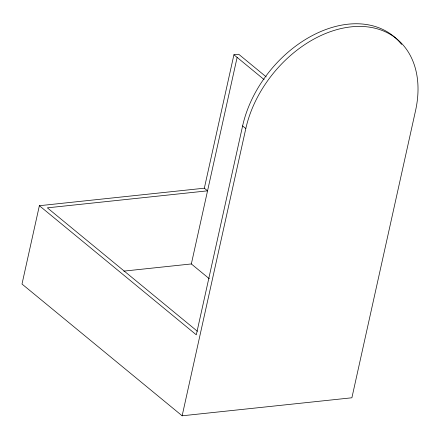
<?xml version="1.0" encoding="UTF-8"?>
<svg xmlns="http://www.w3.org/2000/svg" width="440" height="440" viewBox="0 0 440 440"><rect width="100%" height="100%" fill="white"/><g stroke="black" fill="none" stroke-linecap="round" stroke-linejoin="round"><path stroke-width="0.66" d="M197.368 331.26L47.361 207.84L207.548 190.839L204.336 188.194L39.369 205.706L22 284.042L182.138 415.795L351.89 397.782L415.575 110.539A104.264 73.689 -50.6 0 0 351.247 26.846A104.264 73.689 -50.6 0 0 245.823 128.552L182.138 415.795M204.336 188.194L233.921 54.758L238.7 54.252L266.228 76.901M209.358 278.779L191.34 263.951L237.127 57.398M401.61 44.44A104.264 73.689 -50.6 0 0 313.594 34.909A104.264 73.689 -50.6 0 0 242.611 125.912L196.301 334.818L39.369 205.706M123.855 271.117L191.34 263.951M233.921 54.758L264.121 79.607M242.611 125.912L245.823 128.552"/></g></svg>
